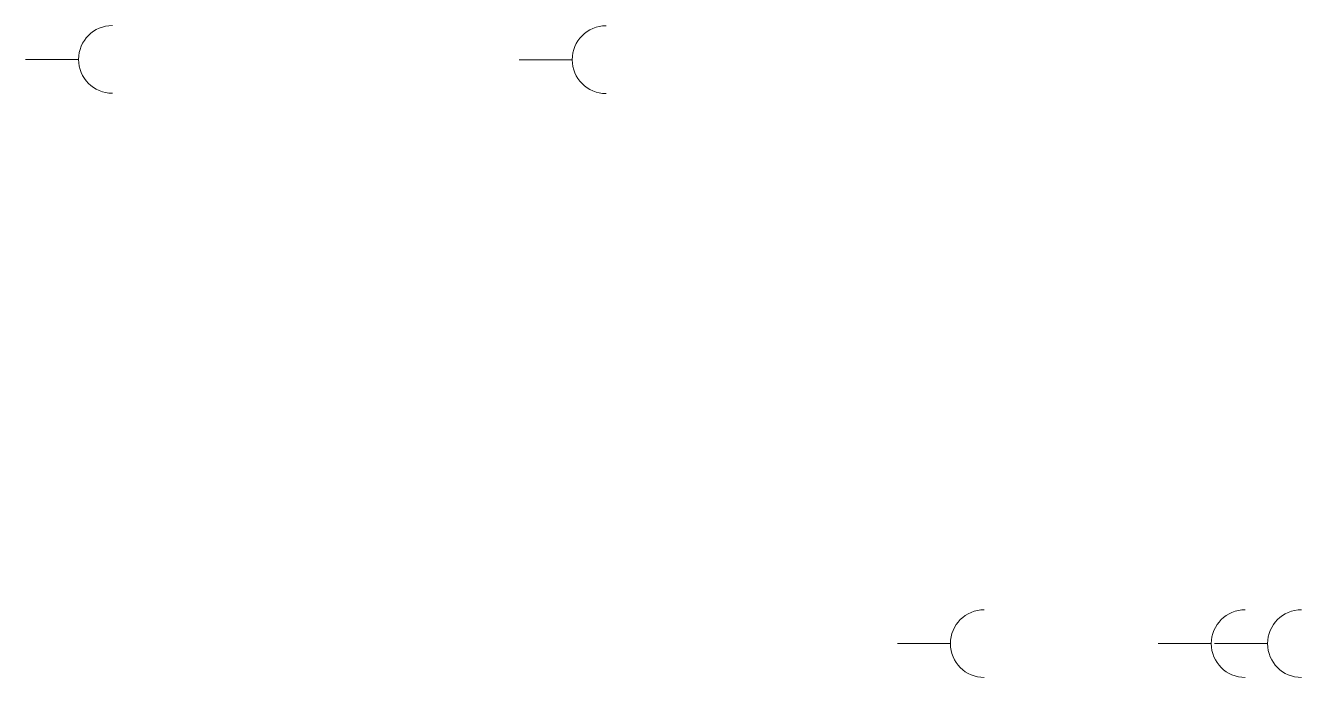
# Model space of a CAD drawing. Header units: millimetres. Extents: x -46602525 to 119548367, y -46665079 to 96925382.
# Drawn here: x 37898186 to 37903739, y -46665079 to -46662241 of the extents above; entities that cross this region are included whole.
import ezdxf

# ---------------------------------------------------------------- set-up
doc = ezdxf.new("R2010")
doc.units = ezdxf.units.MM
doc.linetypes.add('HIDDENNEW', pattern=[60, 40, -20])
doc.layers.add('EL_ZAS', color=5, linetype='HIDDENNEW', lineweight=18)
doc.layers.add('EL_ZAS_PRVKY', color=6, linetype='Continuous', lineweight=9)

# ---------------------------------------------------------------- blocks, each defined once
blk = doc.blocks.new('zasuvka')
at = {"layer": 'EL_ZAS_PRVKY'}
blk.add_line((59979.7, -18927.1), (59979.7, -19013.6), dxfattribs=at)
blk.add_arc((59979.7, -19068.9), 55.3, 0, 180, dxfattribs=at)

msp = doc.modelspace()

# ---------------------------------------------------------------- block references
at = {"layer": 'EL_ZAS', "color": 8, "xscale": 2.666666666667731, "yscale": 2.666666666667731, "zscale": 2.666666666667731}
for p, rotation in [((37847713.8, -46822334.5), 89.99999999999999), ((37849862.1, -46822335.6), 89.99999999999999), ((37851507.8, -46824876.9), 89.99999999999993), ((37852643.2, -46824876.9), 89.99999999999993), ((37852888.2, -46824876.9), 89.99999999999993)]:
    msp.add_blockref('zasuvka', p, dxfattribs=dict(at, rotation=rotation))

doc.saveas('drawing.dxf')
